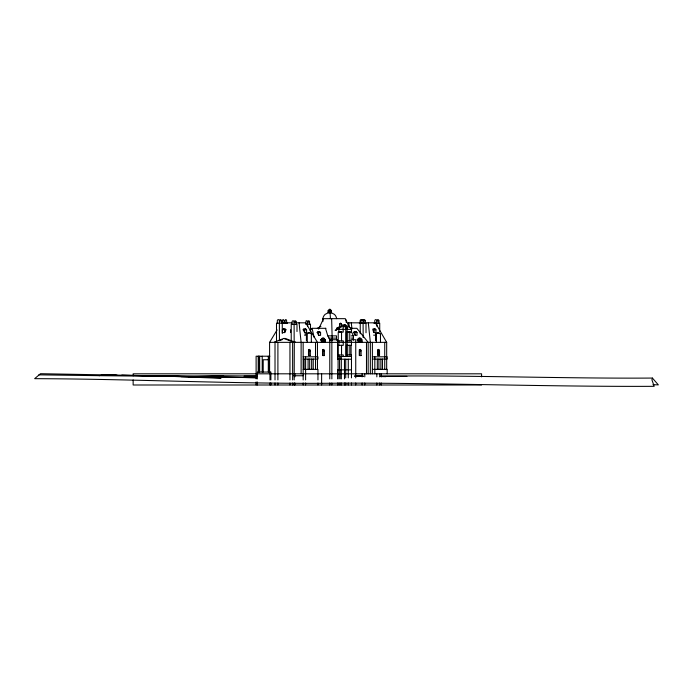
<?xml version="1.0" encoding="UTF-8"?>
<svg xmlns="http://www.w3.org/2000/svg" width="693" height="693" viewBox="0 0 693 693"><rect width="100%" height="100%" fill="white"/><g stroke="black" fill="none" stroke-linecap="round" stroke-linejoin="round"><path stroke-width="1.04" d="M329.677 310.187L329.729 309.658M322.886 321.621L322.886 318.667A6.991 6.956 -90 0 1 325.173 314.336L328.066 312.812L328.161 310.559L328.915 309.658M294.308 341.814L294.17 379.92M380.829 376.134C471.361 375.13 561.867 378.655 652.399 378.066L651.922 379.816L654.175 386.322C550.164 386.824 446.197 382.995 342.195 383.142C239.639 384.398 137.188 378.967 34.65 378.673L40.489 373.709L161.608 375.901L121.76 375.337M284.728 332.588L285.94 329.755L285.169 328.811L283.558 328.811L282.389 329.755L282.389 332.588L284.728 332.588L284.728 329.755L283.558 328.811M318.615 329.175L323.518 318.667M303.196 329.755L303.664 328.811L305.63 328.811L306.592 329.755L306.592 332.588L304.669 332.588L303.196 329.755L306.592 329.755M317.186 332.501L317.654 331.557L319.62 331.557L320.582 332.501L320.582 335.334L318.667 335.334L317.186 332.501L320.582 332.501M353.629 332.501L354.088 331.557L356.063 331.557L357.016 332.501L357.016 335.334L355.102 335.334L353.629 332.501L357.016 332.501M269.594 372.054L269.594 342.351L277.096 329.929M310.057 330.786L312.084 328.309L325.961 328.309M305.63 328.811L304.669 329.755L304.669 332.588M319.62 331.557L318.667 332.501L318.667 335.334M339.605 326.871L339.605 324.038L340.558 323.094L341.519 324.038L341.519 325.927M356.063 331.557L355.102 332.501L355.102 335.334M375 328.811L374.047 329.755L374.047 332.588L375.961 332.588L375.961 329.755L375 328.811L373.033 328.811M307.943 321.119L308.151 320.92A1.377 1.065 -90 0 1 309.173 320.92L309.684 324.159M336.937 329.166L335.126 330.318L336.521 330.318L336.521 328.309L342.81 324.861L345.166 324.861L351.472 328.309L351.472 332.068L346.431 332.068L346.431 340.852L351.472 340.852L351.472 345.313L346.431 345.279L346.431 354.972L351.472 354.972L351.472 377.884M306.419 340.731L306.419 333.749L309.347 332.493L311.339 333.749L311.339 342.351M306.419 333.749L309.347 332.493M375.554 340.731L375.554 333.749L378.482 332.493L380.474 333.749L380.474 342.351M375.554 333.749L378.482 332.493M336.521 328.309L338.877 328.309L345.166 324.861M345.772 356.497L345.772 328.647L347.297 328.647L347.297 327.425L345.166 326.264L343.052 327.425L343.252 332.068L338.219 332.068L338.219 340.852L343.252 340.852L343.252 345.313L338.219 345.313L338.219 354.972M317.316 328.309L320.928 326.342M276.55 341.822L275.017 341.814L275.017 379.92M275.017 341.814L283.784 338.461L285.325 338.461L294.17 341.814L294.092 322.072A1.317 1.022 -90 0 0 293.07 320.755A1.317 1.022 -90 0 0 292.048 322.072L292.048 324.341M279.712 340.609L282.519 339.535M341.718 332.06L339.198 332.06L340.402 332.068M181.072 376.637L224.298 375.771L256.462 376.065M195.452 376.94L200.857 376.836M210.594 376.637L216.008 376.533M188.392 376.654L223.718 376.169L169.941 376.386M244.023 376.169L256.93 376.039M339.198 332.06L339.934 332.06M310.317 355.535L308.498 355.544L308.498 350.84A1.429 0.91 -90 0 1 309.407 349.411A1.429 0.91 -90 0 1 310.317 350.84L310.317 355.535L309.113 355.535L309.113 350.84A1.429 0.91 -90 0 0 308.662 349.601M324.385 355.535L322.574 355.544L322.574 350.84A1.429 0.91 -90 0 1 323.484 349.411A1.429 0.91 -90 0 1 324.385 350.84L324.385 355.535L323.068 355.535L323.068 350.84A1.429 0.91 -90 0 0 322.617 349.601M361.088 355.535L359.277 355.544L359.277 350.84A1.429 0.91 -90 0 1 360.187 349.411A1.429 0.91 -90 0 1 361.088 350.84L361.088 355.535L359.771 355.535L359.771 350.84A1.429 0.91 -90 0 0 359.32 349.601M379.53 355.535L377.72 355.544L377.72 350.84A1.429 0.91 -90 0 1 378.629 349.411A1.429 0.91 -90 0 1 379.53 350.84L379.53 355.535L378.335 355.535L378.335 350.84A1.429 0.91 -90 0 0 377.884 349.601M167.784 376.394L162.413 376.42L167.732 376.446M329.409 309.251L330.093 309.251M329.556 309.641L331.167 310.187L331.445 312.812L334.338 314.336A6.991 6.956 -90 0 1 336.625 318.667M328.066 310.958L331.445 310.958M328.447 312.586L331.055 312.586L331.055 310.958L330.977 312.586M328.066 312.812L331.445 312.812M322.886 318.667L345.322 318.667L349.341 327.261M277.313 323.189L277.313 320.92A1.317 1.022 -90 0 1 278.335 319.603A1.317 1.022 -90 0 1 279.357 320.92L281.445 320.92L281.445 323.189M282.406 323.189L282.406 320.92L284.962 320.92A1.317 0.832 -90 0 1 285.793 319.603A1.317 0.832 -90 0 1 286.625 320.92L286.625 323.189M361.053 323.189L361.053 320.92A1.317 1.022 -90 0 1 362.075 319.603A1.317 1.022 -90 0 1 363.097 320.92L365.185 320.92L365.185 323.189M374.774 323.189L374.774 320.92A1.317 1.022 -90 0 1 375.797 319.603A1.317 1.022 -90 0 1 376.81 320.92L378.906 320.92L378.906 323.189M310.499 331.652L310.499 324.159L305.552 324.159L306.063 320.92A1.377 1.065 -90 0 1 307.086 320.92L307.597 322.002L309.684 322.002M294.092 322.072L296.18 322.072L296.18 324.341M281.384 322.825L291.822 322.825M295.963 322.825L305.674 322.825L317.455 342.351L317.455 357.034M348.129 322.825L361.919 322.825M364.968 322.825L375.381 322.825L386.677 342.351L386.677 357.207M287.448 323.189L276.498 323.189L276.498 342.351M359.277 323.189L366.008 323.189L366.008 332.77M373.951 323.189L379.721 323.189L379.721 331.471M339.605 324.038L341.519 324.038M345.166 326.264L343.849 326.264L347.297 327.425M350.623 328.309L356.852 328.309L368.165 342.351L368.165 373.813M336.521 329.366L351.472 329.366M282.389 329.755L285.94 329.755M372.565 329.755L375.961 329.755M311.339 333.749L308.498 332.493M304.937 333.896L306.722 333.896M304.487 335.152L306.419 335.152M373.614 335.152L375.554 335.152M325.493 328.309L327.789 335.862L336.521 335.862L336.521 340.176M351.238 335.862L353.361 335.862L353.361 340.228M328.967 338.106L336.521 338.106M351.238 338.106L353.361 338.106M324.861 342.351L324.861 339.665A2.434 1.542 -90 0 0 323.414 338.054A2.434 1.542 -90 0 0 321.968 339.665L320.504 339.665L320.504 340.142M324.636 339.665L325.476 339.665L325.476 342.351M351.091 339.726L355.743 339.726L355.743 377.884M361.521 342.351L361.521 339.665A2.434 1.542 -90 0 0 360.074 338.054A2.434 1.542 -90 0 0 358.627 339.665L357.172 339.665L357.172 340.142M360.551 339.665L362.136 339.665L362.136 342.351M321.968 340.436L322.158 340.436A2.001 1.273 -90 0 1 323.423 338.435A2.001 1.273 -90 0 1 324.696 340.436L324.861 340.436M358.627 340.436L358.818 340.436A2.001 1.273 -90 0 1 360.083 338.435A2.001 1.273 -90 0 1 361.356 340.436L361.521 340.436M283.784 338.461L292.628 341.814L295.244 341.814M269.594 342.351L386.677 342.351M309.113 350.84L310.317 350.84M323.068 350.84L324.385 350.84M359.771 350.84L361.088 350.84M378.335 350.84L379.53 350.84M337.933 354.972L343.252 354.972L343.252 356.497M269.906 356.211L256.115 356.211L256.115 378.898M337.552 356.497L351.481 356.497M303.162 356.808L317.957 356.808L317.957 359.078L303.162 359.078M372.384 356.808L387.179 356.808L387.179 359.078L372.384 359.078M351.481 359.217L337.552 359.217L337.552 339.726L329.781 339.726L329.781 378.898M268.304 359.754L263.201 359.754L263.201 372.054M303.162 369.369L317.957 369.369L317.957 379.92M372.384 369.369L387.179 369.369L387.179 373.813M344.482 369.863L337.552 369.863L337.552 378.898M345.729 369.863L351.481 369.863M293.486 375.753L303.144 375.753M355.258 376.152L362.716 376.152M481.592 384.996L133.143 384.996L133.143 379.92M347.418 332.06L349.766 332.068M99.038 375.684L160.62 375.901L221.388 377.737M346.431 332.06L347.089 332.068L347.089 328.647M354.695 376.195L363.219 376.23M380.275 376.308L406.921 376.412M169.863 376.455L204.998 376.645M214.579 376.697L223.094 376.749L121.57 375.311M100.113 375.476L161.114 375.901L256.601 377.711M117.299 375.26L101.299 375.052L116.372 375.26M38.843 374.852L99.523 375.684M222.011 377.157L256.384 377.728M354.677 375.927L363.288 376.126M380.509 376.524L385.888 376.645M652.979 384.667L658.35 384.884L652.399 378.066M160.126 375.901L220.755 378.309M377.633 332.493L379.625 333.749M373.059 330.7L374.047 332.588M327.789 335.862L330.292 340.653M351.126 331.081L353.361 335.862M312.084 328.309L314.137 337.335M329.781 309.658L330.154 314.336A6.991 0.693 -90 0 1 330.379 318.667M351.264 322.825L351.975 328.993M348.787 322.825L349.263 326.931M368.304 322.825L370.339 342.351L370.339 373.813M299.09 322.825L301.117 342.351L301.117 373.813M331.652 318.667L332.216 340.228M481.592 376.862L481.592 373.813L133.143 373.813L133.143 375.849M386.677 358.246L386.677 369.664M384.736 342.351L384.736 369.369M382.458 359.078L382.458 369.369M381.263 373.813L381.263 376.862M381.263 382.969L381.263 384.996M380.881 359.078L380.881 369.369M379.721 373.813L379.721 376.862M379.721 382.969L379.721 384.996M378.898 359.078L378.898 369.369M377.321 359.078L377.321 369.369M376.81 320.92L376.897 326.273M376.836 373.813L376.836 376.862M376.836 382.969L376.836 384.996M376.403 333.749L376.403 342.351M374.826 356.808L374.826 373.813M372.384 342.351L372.384 373.813M366.484 342.351L366.484 373.813M364.787 373.813L364.787 376.862M364.787 382.969L364.787 384.996M363.097 320.92L363.175 337.578M362.11 373.813L362.11 376.862M362.11 382.969L362.11 384.996M361.296 339.665L361.296 340.142M360.239 323.189L360.239 333.783M360.1 323.189L360.1 320.92A1.317 1.022 -90 0 1 362.11 320.573M358.627 339.665L358.627 342.351M358.004 339.665L358.004 342.351M355.743 382.969L355.743 384.996M351.481 382.969L351.472 384.996M351.1 345.279L351.1 354.972M349.835 345.279L349.835 354.972M349.766 332.025L349.766 340.852M348.276 359.217L348.276 377.884M348.276 382.969L348.276 384.996M347.695 332.06L347.695 340.852M347.695 345.279L347.695 354.972M347.089 340.852L347.089 345.313M347.089 354.972L347.089 356.497M346.205 322.427L346.205 320.92A1.317 1.022 -90 0 0 345.452 319.646M345.98 327.425L345.98 328.647M345.729 359.217L345.729 377.884M345.729 382.969L345.729 384.996M344.482 359.217L344.482 378.898M344.482 382.969L344.482 384.996M341.545 332.068L341.545 340.852M341.545 345.279L341.545 354.972M341.311 356.497L341.311 378.898M341.311 382.969L341.311 384.996M340.081 356.497L340.081 359.217M340.081 369.863L340.081 378.898M340.081 382.969L340.081 384.996M339.561 369.863L339.561 358.749L338.089 358.749L338.089 369.863M338.877 328.309L338.877 332.068M338.877 340.852L338.877 345.313M338.877 354.972L338.877 359.217M338.877 369.863L338.877 378.898M338.877 382.969L338.877 384.996M337.552 382.969L337.552 384.996M331.86 339.726L331.86 378.898M331.86 382.969L331.86 384.996M330.587 310.958L330.587 312.586M330.249 310.958L330.249 312.586M329.781 382.969L329.781 384.996M329.392 310.958L329.392 312.586M328.915 310.958L328.915 312.586M328.534 310.958L328.534 312.586M321.968 339.665L321.968 342.351M321.621 373.813L321.621 384.996M321.344 339.665L321.344 342.351M317.957 382.969L317.957 384.996M317.455 359.13L317.455 369.62M315.514 342.351L315.514 369.369M313.236 359.078L313.236 369.369M311.659 359.078L311.659 369.369M309.676 359.078L309.676 369.369M308.099 359.078L308.099 369.369M307.675 326.23L307.597 322.002M307.268 333.749L307.268 342.351M305.604 356.808L305.604 379.92M305.604 382.969L305.604 384.996M304.097 359.078L304.097 369.369M303.162 342.351L303.162 379.92M303.162 382.969L303.162 384.996M296.994 331.531L296.994 324.341L291.225 324.341L291.225 340.705M294.906 373.813L294.906 376.862M294.906 382.969L294.906 384.996M294.17 382.969L294.17 384.996M292.628 341.814L292.628 379.92M292.628 382.969L292.628 384.996M290.592 329.755L290.592 332.588M289.951 342.351L289.951 379.92M289.951 382.969L289.951 384.996M284.962 320.92L284.962 323.189M282.268 323.189L282.268 333.472M279.357 320.92L279.435 340.661M277.902 342.351L277.902 379.92M277.902 382.969L277.902 384.996M275.017 382.969L275.017 384.996M270.885 379.92L270.885 372.054L257.328 372.054L257.328 378.898M270.885 382.969L270.885 384.996M269.984 372.054L269.984 379.92M269.984 382.969L269.984 384.996M269.326 356.211L269.326 372.054M268.304 356.211L268.304 372.054M262.205 356.211L262.205 372.054M259.667 356.211L259.667 372.054M258.723 356.211L258.723 372.054M258.212 356.211L258.212 372.054M257.328 381.947L257.328 384.996M256.115 381.947L256.115 384.996M321.907 338.773A2.581 1.637 -90 0 0 321.171 339.709A2.434 1.542 -90 0 1 323.466 338.496M322.566 339.657A1.169 0.745 -90 0 1 323.787 340.081A1.169 0.745 -90 0 1 323.025 341.649A1.169 0.745 -90 0 1 322.453 339.899M322.557 339.492A1.403 0.884 -90 0 1 323.804 339.492L323.943 339.787A1.403 0.884 -90 0 1 323.718 341.597A1.403 0.884 -90 0 1 322.557 341.476M322.41 341.181A1.403 0.884 -90 0 1 322.41 339.787M357.787 339.665A2.434 1.542 -90 0 1 360.126 338.496M357.839 339.709A2.581 1.637 -90 0 1 358.567 338.773M359.398 341.692A1.403 0.884 -90 0 0 360.464 341.476A1.403 0.884 -90 0 0 360.611 339.787L360.464 339.492A1.403 0.884 -90 0 0 359.217 339.492L359.069 339.787A1.403 0.884 -90 0 0 359.069 341.181M282.406 320.92A1.317 0.832 -90 0 1 283.654 319.776M279.911 319.776A1.317 1.022 -90 0 1 281.445 320.92M294.438 321.136A1.317 1.022 -90 0 1 296.18 322.072M362.699 319.776A1.317 1.022 -90 0 1 363.721 319.776M363.652 319.776A1.317 1.022 -90 0 1 365.185 320.92M377.373 319.776A1.317 1.022 -90 0 1 378.906 320.92M322.791 339.492L322.643 339.787A1.403 0.884 -90 0 0 323.414 341.883A1.403 0.884 -90 0 0 324.177 339.787L324.038 339.492A1.403 0.884 -90 0 0 322.791 339.492M359.45 339.492L359.303 339.787A1.403 0.884 -90 0 0 360.074 341.883A1.403 0.884 -90 0 0 360.845 339.787L360.698 339.492A1.403 0.884 -90 0 0 359.45 339.492"/></g></svg>
